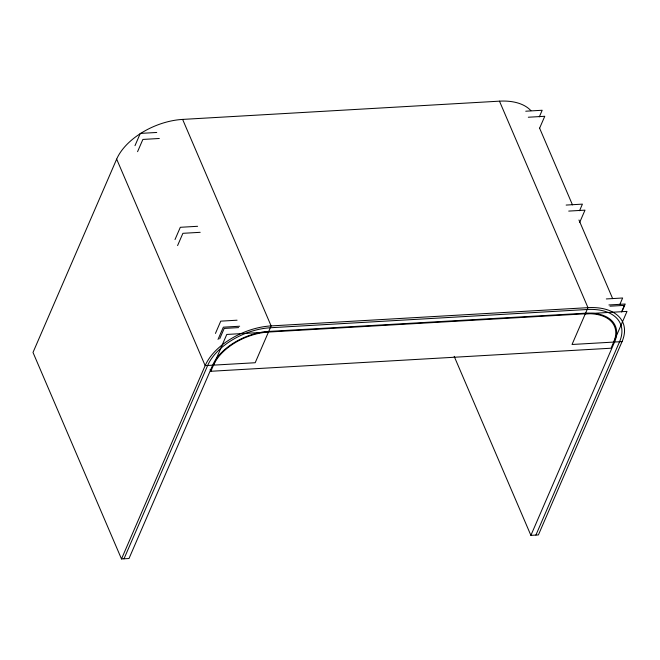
<?xml version="1.0" encoding="UTF-8"?>
<svg xmlns="http://www.w3.org/2000/svg" width="660" height="660" viewBox="0 0 660 660"><rect width="100%" height="100%" fill="white"/><g stroke="black" fill="none" stroke-linecap="round" stroke-linejoin="round"><path stroke-width="0.99" d="M116.663 159.118L33 352.448L121.498 558.946L129.005 558.517L212.66 365.186A47.099 27.555 -23.2 0 1 268.736 331.435L585.577 313.186A47.099 27.555 -23.2 0 1 614.551 342.037L530.896 535.367L538.395 534.93L622.058 341.599A55.407 32.422 -23.2 0 0 587.969 307.659L499.471 101.162L182.622 119.41A55.407 32.422 -23.2 0 0 116.663 159.118L205.161 365.615L121.498 558.946M134.995 145.654L140.291 133.411L156.733 132.462M137.569 151.676L142.874 139.433L159.316 138.484M175.007 239.555L180.312 227.296L197.596 226.297M177.589 245.578L182.894 233.318L200.178 232.32M215.449 333.415L220.753 321.148L237.072 320.207M218.023 339.438L223.336 327.17L239.654 326.23M123.998 558.806L207.661 365.475A52.635 30.797 -23.2 0 1 270.328 327.756L587.169 309.499A52.635 30.797 -23.2 0 1 619.558 341.748L535.895 535.078M219.697 338.811L224.194 328.424L238.598 327.599M210.845 371.275L226.776 334.447L627 311.396L611.061 348.216L210.845 371.275L210.103 369.55M539.327 116.853L542.182 110.261L525.74 111.21M539.459 128.527L544.764 116.284L528.322 117.232M579.554 210.73L582.409 204.13L566.148 205.07M579.686 222.412L584.991 210.152L568.722 211.093M619.781 304.598L622.644 297.998L606.326 298.939M621.555 311.982L624.418 305.374L610.013 306.199M621.959 311.57L625.226 304.021L608.908 304.961M622.058 341.599L572.03 344.487L587.969 307.659L271.12 325.908A55.407 32.422 -23.2 0 0 205.161 365.615L255.189 362.736L271.12 325.908L182.622 119.41M539.591 128.139L572.467 204.864M578.968 220.019L612.661 298.642M454.171 356.334L530.896 535.367M585.313 313.797A46.175 27.019 -23.2 0 1 613.717 342.086M213.493 365.137A46.175 27.019 -23.2 0 1 268.463 332.046M499.471 101.162A55.407 32.422 -23.2 0 1 530.912 110.674"/></g></svg>
